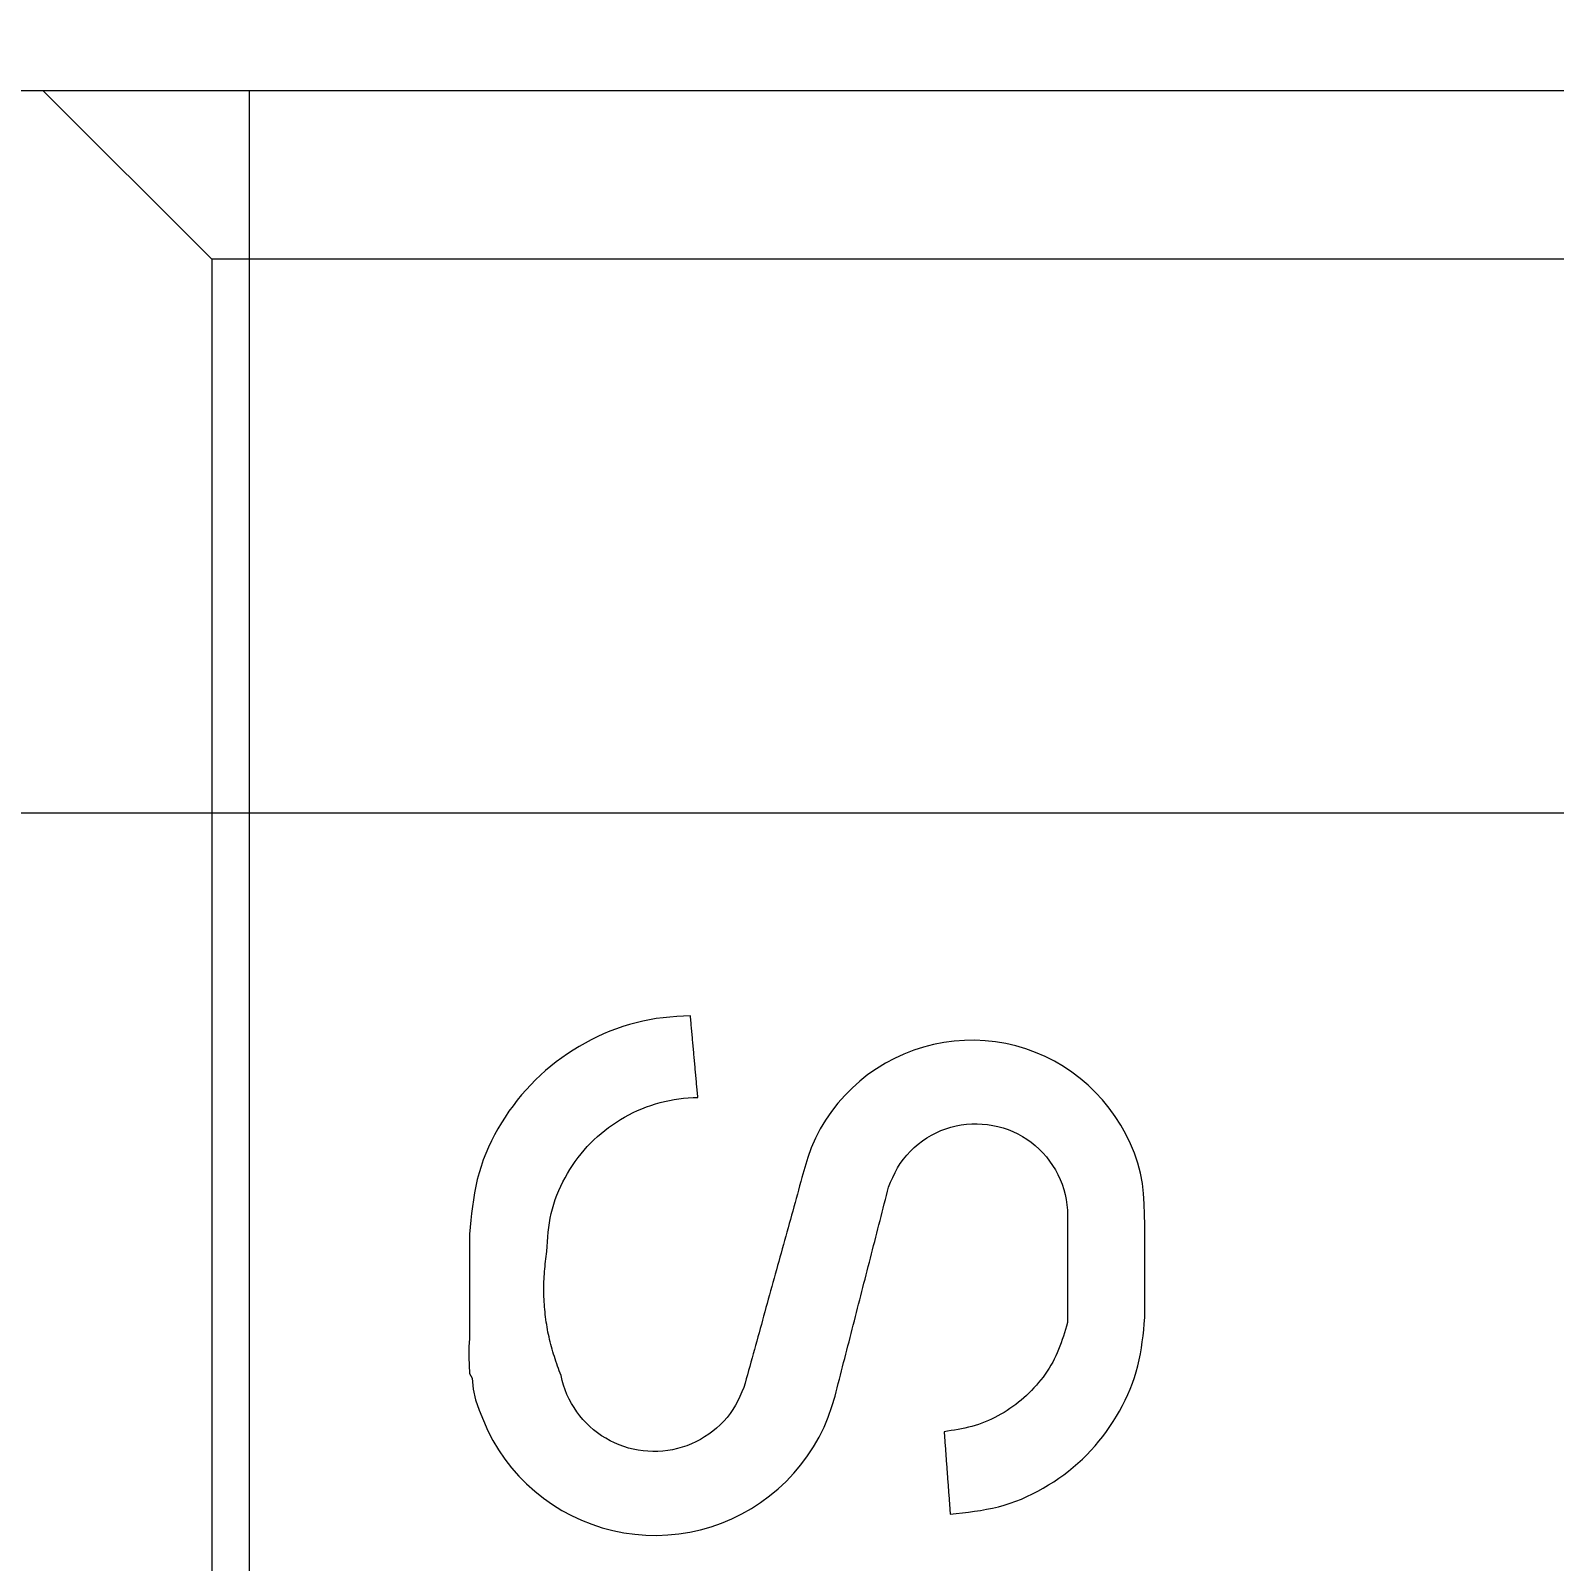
# Model space of a CAD drawing. Header units: millimetres. Extents: x 9328 to 11863, y 28633 to 29971.
# Drawn here: x 10189.89 to 10196.64, y 28822.94 to 28829.73 of the extents above; entities that cross this region are included whole.
import ezdxf

# ---------------------------------------------------------------- set-up
doc = ezdxf.new("R2010")
doc.units = ezdxf.units.MM
doc.linetypes.add('DASHED', pattern=[0])
doc.layers.add('dim_temp', color=161, linetype='Continuous', lineweight=9)
doc.layers.add('LP', color=7, linetype='Continuous', true_color=0xffffff)
doc.styles.add('_PUG_ERP', font='txt')
doc.dimstyles.new('_PUG_ERP', dxfattribs={"dimtxt": 8, "dimasz": 1.5, "dimexe": 0.5, "dimexo": 0.5, "dimgap": 0.5, "dimtad": 1, "dimtxsty": '_PUG_ERP', "dimblk": 'CLOSEDBLANK', "dimcen": 0, "dimclrd": 4, "dimclre": 4, "dimclrt": 3, "dimazin": 3, "dimtfac": 1, "dimtmove": 0, "dimatfit": 3, "dimldrblk": 'CLOSEDBLANK', "dimlwd": 9, "dimlwe": 9})

# ---------------------------------------------------------------- blocks, each defined once
blk = doc.blocks.new('*D1274')
at = {"layer": 'Defpoints', "color": 0}
for p in [(11099.4437, 28829.4611), (11104.4437, 28829.4611), (9349.4437, 28767.4611)]:
    blk.add_point(p, dxfattribs=at)
at = {"layer": 'dim_temp', "color": 4, "lineweight": 9}
blk.add_line((11099.9437, 28829.4611), (11117.5152, 28829.4611), dxfattribs=at)
at = {"layer": 'dim_temp', "color": 3, "lineweight": 18, "insert": (11111.2295, 28833.9611), "char_height": 8, "attachment_point": 5, "style": '_PUG_ERP'}
blk.add_mtext('62', dxfattribs=at)
blk = doc.blocks.new('_ClosedBlank')
blk = doc.blocks.new('*D1280')
at = {"layer": 'Defpoints', "color": 0}
for p in [(11099.4437, 28834.4611), (11099.4437, 28829.4611), (9349.4437, 28767.4611)]:
    blk.add_point(p, dxfattribs=at)
at = {"layer": 'dim_temp', "color": 4, "lineweight": 9}
blk.add_line((11099.4437, 28829.9611), (11099.4437, 28862.0087), dxfattribs=at)
at = {"layer": 'dim_temp', "color": 3, "lineweight": 18, "insert": (11094.9437, 28848.4849), "char_height": 8, "attachment_point": 5, "rotation": 90, "style": '_PUG_ERP'}
blk.add_mtext('1750', dxfattribs=at)

msp = doc.modelspace()

# ---------------------------------------------------------------- linework, layer by layer
at = {"layer": 'LP', "color": 135, "linetype": 'Continuous', "lineweight": 18}
msp.add_line((11006.4437, 28829.4611), (9442.4437, 28829.4611), dxfattribs=at)
at = {"layer": 'LP', "color": 5, "linetype": 'DASHED', "lineweight": 13, "ltscale": 1.77206}
for p, q in [((10189.9437, 28829.4611), (10190.6907, 28828.7141)), ((10190.6907, 28828.7141), (10190.6907, 28799.4611)), ((10201.1967, 28828.7141), (10190.6907, 28828.7141))]:
    msp.add_line(p, q, dxfattribs=at)
at = {"layer": 'LP', "color": 31, "linetype": 'DASHED', "lineweight": 13, "ltscale": 1.77206}
for p, q in [((10190.8562, 28829.4611), (10190.8562, 28819.4611)), ((10178.33, 28826.2611), (10208.33, 28826.2611))]:
    msp.add_line(p, q, dxfattribs=at)
at = {"layer": 'LP', "color": 155, "linetype": 'DASHED', "lineweight": 13, "ltscale": 1.77206}
for points in [[(10192.8127, 28825.3611), (10192.7823, 28825.3597), (10192.7519, 28825.358), (10192.7216, 28825.3559), (10192.6914, 28825.353), (10192.6612, 28825.3491), (10192.6312, 28825.344), (10192.6014, 28825.338), (10192.5718, 28825.3308), (10192.5424, 28825.3227), (10192.5132, 28825.3136), (10192.4844, 28825.3036), (10192.4559, 28825.2927), (10192.4277, 28825.2809), (10192.3998, 28825.2683), (10192.3724, 28825.2549), (10192.3454, 28825.2406), (10192.3189, 28825.2256), (10192.2928, 28825.2098), (10192.2673, 28825.1933), (10192.2423, 28825.1759), (10192.2178, 28825.1578), (10192.194, 28825.139), (10192.1707, 28825.1194), (10192.1481, 28825.099), (10192.1261, 28825.078), (10192.1048, 28825.0563), (10192.0841, 28825.0339), (10192.0642, 28825.0109), (10192.0449, 28824.9873), (10192.0263, 28824.9631), (10192.0084, 28824.9383), (10191.9913, 28824.913), (10191.9749, 28824.8872), (10191.9592, 28824.8609), (10191.9444, 28824.8341), (10191.9304, 28824.8069), (10191.9174, 28824.7792), (10191.9054, 28824.7512), (10191.8943, 28824.7228), (10191.8844, 28824.6941), (10191.8755, 28824.665), (10191.8678, 28824.6357), (10191.8611, 28824.6061), (10191.8553, 28824.5763), (10191.8504, 28824.5463), (10191.846, 28824.5161), (10191.8422, 28824.4859), (10191.8388, 28824.4555), (10191.8357, 28824.425), (10191.8326, 28824.3945)], [(10192.8127, 28825.3611), (10192.7823, 28825.3597), (10192.7519, 28825.358), (10192.7216, 28825.3559), (10192.6914, 28825.353), (10192.6612, 28825.3491), (10192.6312, 28825.344), (10192.6014, 28825.338), (10192.5718, 28825.3308), (10192.5424, 28825.3227), (10192.5132, 28825.3136), (10192.4844, 28825.3036), (10192.4559, 28825.2927), (10192.4277, 28825.2809), (10192.3998, 28825.2683), (10192.3724, 28825.2549), (10192.3454, 28825.2406), (10192.3189, 28825.2256), (10192.2928, 28825.2098), (10192.2673, 28825.1933), (10192.2423, 28825.1759), (10192.2178, 28825.1578), (10192.194, 28825.139), (10192.1707, 28825.1194), (10192.1481, 28825.099), (10192.1261, 28825.078), (10192.1048, 28825.0563), (10192.0841, 28825.0339), (10192.0642, 28825.0109), (10192.0449, 28824.9873), (10192.0263, 28824.9631), (10192.0084, 28824.9383), (10191.9913, 28824.913), (10191.9749, 28824.8872), (10191.9592, 28824.8609), (10191.9444, 28824.8341), (10191.9304, 28824.8069), (10191.9174, 28824.7792), (10191.9054, 28824.7512), (10191.8943, 28824.7228), (10191.8844, 28824.6941), (10191.8755, 28824.665), (10191.8678, 28824.6357), (10191.8611, 28824.6061), (10191.8553, 28824.5763), (10191.8504, 28824.5463), (10191.846, 28824.5161), (10191.8422, 28824.4859), (10191.8388, 28824.4555), (10191.8357, 28824.425), (10191.8326, 28824.3945)], [(10192.8456, 28824.9998), (10192.8449, 28825.0071), (10192.8443, 28825.0143), (10192.8436, 28825.0215), (10192.843, 28825.0287), (10192.8423, 28825.036), (10192.8416, 28825.0432), (10192.841, 28825.0504), (10192.8403, 28825.0576), (10192.8397, 28825.0649), (10192.839, 28825.0721), (10192.8384, 28825.0793), (10192.8377, 28825.0865), (10192.837, 28825.0938), (10192.8364, 28825.101), (10192.8357, 28825.1082), (10192.8351, 28825.1154), (10192.8344, 28825.1227), (10192.8338, 28825.1299), (10192.8331, 28825.1371), (10192.8324, 28825.1443), (10192.8318, 28825.1516), (10192.8311, 28825.1588), (10192.8305, 28825.166), (10192.8298, 28825.1732), (10192.8292, 28825.1805), (10192.8285, 28825.1877), (10192.8278, 28825.1949), (10192.8272, 28825.2021), (10192.8265, 28825.2094), (10192.8259, 28825.2166), (10192.8252, 28825.2238), (10192.8246, 28825.231), (10192.8239, 28825.2382), (10192.8233, 28825.2455), (10192.8226, 28825.2527), (10192.8219, 28825.2599), (10192.8213, 28825.2671), (10192.8206, 28825.2744), (10192.82, 28825.2816), (10192.8193, 28825.2888), (10192.8187, 28825.296), (10192.818, 28825.3033), (10192.8173, 28825.3105), (10192.8167, 28825.3177), (10192.816, 28825.3249), (10192.8154, 28825.3322), (10192.8147, 28825.3394), (10192.8141, 28825.3466), (10192.8134, 28825.3538), (10192.8127, 28825.3611)], [(10192.8456, 28824.9998), (10192.8449, 28825.0071), (10192.8443, 28825.0143), (10192.8436, 28825.0215), (10192.843, 28825.0287), (10192.8423, 28825.036), (10192.8416, 28825.0432), (10192.841, 28825.0504), (10192.8403, 28825.0576), (10192.8397, 28825.0649), (10192.839, 28825.0721), (10192.8384, 28825.0793), (10192.8377, 28825.0865), (10192.837, 28825.0938), (10192.8364, 28825.101), (10192.8357, 28825.1082), (10192.8351, 28825.1154), (10192.8344, 28825.1227), (10192.8338, 28825.1299), (10192.8331, 28825.1371), (10192.8324, 28825.1443), (10192.8318, 28825.1516), (10192.8311, 28825.1588), (10192.8305, 28825.166), (10192.8298, 28825.1732), (10192.8292, 28825.1805), (10192.8285, 28825.1877), (10192.8278, 28825.1949), (10192.8272, 28825.2021), (10192.8265, 28825.2094), (10192.8259, 28825.2166), (10192.8252, 28825.2238), (10192.8246, 28825.231), (10192.8239, 28825.2382), (10192.8233, 28825.2455), (10192.8226, 28825.2527), (10192.8219, 28825.2599), (10192.8213, 28825.2671), (10192.8206, 28825.2744), (10192.82, 28825.2816), (10192.8193, 28825.2888), (10192.8187, 28825.296), (10192.818, 28825.3033), (10192.8173, 28825.3105), (10192.8167, 28825.3177), (10192.816, 28825.3249), (10192.8154, 28825.3322), (10192.8147, 28825.3394), (10192.8141, 28825.3466), (10192.8134, 28825.3538), (10192.8127, 28825.3611)], [(10194.8271, 28824.4352), (10194.8263, 28824.4814), (10194.8248, 28824.5276), (10194.8216, 28824.5735), (10194.8162, 28824.619), (10194.8077, 28824.6641), (10194.7958, 28824.7085), (10194.7809, 28824.7521), (10194.7632, 28824.7948), (10194.7431, 28824.8364), (10194.7207, 28824.8766), (10194.6961, 28824.9155), (10194.6692, 28824.9528), (10194.6402, 28824.9884), (10194.609, 28825.0222), (10194.5759, 28825.054), (10194.5409, 28825.0839), (10194.5042, 28825.1116), (10194.4659, 28825.137), (10194.4261, 28825.1601), (10194.385, 28825.1808), (10194.3428, 28825.199), (10194.2996, 28825.2147), (10194.2555, 28825.2277), (10194.2107, 28825.2381), (10194.1654, 28825.2458), (10194.1196, 28825.2508), (10194.0737, 28825.253), (10194.0276, 28825.2525), (10193.9817, 28825.2492), (10193.9361, 28825.2432), (10193.8909, 28825.2344), (10193.8463, 28825.223), (10193.8024, 28825.2089), (10193.7594, 28825.1922), (10193.7175, 28825.173), (10193.6768, 28825.1513), (10193.6375, 28825.1271), (10193.5998, 28825.1007), (10193.5637, 28825.072), (10193.5294, 28825.0413), (10193.497, 28825.0085), (10193.4665, 28824.9739), (10193.438, 28824.9375), (10193.4117, 28824.8996), (10193.3878, 28824.8601), (10193.3667, 28824.8191), (10193.3487, 28824.7769), (10193.3333, 28824.7336), (10193.3199, 28824.6896), (10193.3073, 28824.6452)], [(10194.8271, 28824.4352), (10194.8263, 28824.4814), (10194.8248, 28824.5276), (10194.8216, 28824.5735), (10194.8162, 28824.619), (10194.8077, 28824.6641), (10194.7958, 28824.7085), (10194.7809, 28824.7521), (10194.7632, 28824.7948), (10194.7431, 28824.8364), (10194.7207, 28824.8766), (10194.6961, 28824.9155), (10194.6692, 28824.9528), (10194.6402, 28824.9884), (10194.609, 28825.0222), (10194.5759, 28825.054), (10194.5409, 28825.0839), (10194.5042, 28825.1116), (10194.4659, 28825.137), (10194.4261, 28825.1601), (10194.385, 28825.1808), (10194.3428, 28825.199), (10194.2996, 28825.2147), (10194.2555, 28825.2277), (10194.2107, 28825.2381), (10194.1654, 28825.2458), (10194.1196, 28825.2508), (10194.0737, 28825.253), (10194.0276, 28825.2525), (10193.9817, 28825.2492), (10193.9361, 28825.2432), (10193.8909, 28825.2344), (10193.8463, 28825.223), (10193.8024, 28825.2089), (10193.7594, 28825.1922), (10193.7175, 28825.173), (10193.6768, 28825.1513), (10193.6375, 28825.1271), (10193.5998, 28825.1007), (10193.5637, 28825.072), (10193.5294, 28825.0413), (10193.497, 28825.0085), (10193.4665, 28824.9739), (10193.438, 28824.9375), (10193.4117, 28824.8996), (10193.3878, 28824.8601), (10193.3667, 28824.8191), (10193.3487, 28824.7769), (10193.3333, 28824.7336), (10193.3199, 28824.6896), (10193.3073, 28824.6452)], [(10192.1759, 28824.3177), (10192.1771, 28824.339), (10192.1785, 28824.3602), (10192.18, 28824.3814), (10192.182, 28824.4025), (10192.1844, 28824.4235), (10192.1874, 28824.4444), (10192.1911, 28824.4653), (10192.1956, 28824.4859), (10192.2009, 28824.5065), (10192.2069, 28824.5268), (10192.2137, 28824.547), (10192.2211, 28824.5669), (10192.2292, 28824.5866), (10192.238, 28824.606), (10192.2473, 28824.6252), (10192.2572, 28824.644), (10192.2676, 28824.6625), (10192.2786, 28824.6807), (10192.2901, 28824.6985), (10192.3021, 28824.716), (10192.3147, 28824.7331), (10192.3278, 28824.7497), (10192.3414, 28824.766), (10192.3555, 28824.7818), (10192.3701, 28824.7972), (10192.3852, 28824.812), (10192.4008, 28824.8265), (10192.4168, 28824.8404), (10192.4332, 28824.8538), (10192.45, 28824.8667), (10192.4673, 28824.879), (10192.4849, 28824.8908), (10192.5029, 28824.9021), (10192.5212, 28824.9128), (10192.5398, 28824.9228), (10192.5587, 28824.9324), (10192.578, 28824.9413), (10192.5975, 28824.9496), (10192.6173, 28824.9574), (10192.6373, 28824.9645), (10192.6575, 28824.971), (10192.6779, 28824.9769), (10192.6985, 28824.9821), (10192.7193, 28824.9867), (10192.7401, 28824.9906), (10192.7611, 28824.9938), (10192.7822, 28824.9963), (10192.8033, 28824.998), (10192.8244, 28824.9991), (10192.8456, 28824.9998)], [(10192.1759, 28824.3177), (10192.1771, 28824.339), (10192.1785, 28824.3602), (10192.18, 28824.3814), (10192.182, 28824.4025), (10192.1844, 28824.4235), (10192.1874, 28824.4444), (10192.1911, 28824.4653), (10192.1956, 28824.4859), (10192.2009, 28824.5065), (10192.2069, 28824.5268), (10192.2137, 28824.547), (10192.2211, 28824.5669), (10192.2292, 28824.5866), (10192.238, 28824.606), (10192.2473, 28824.6252), (10192.2572, 28824.644), (10192.2676, 28824.6625), (10192.2786, 28824.6807), (10192.2901, 28824.6985), (10192.3021, 28824.716), (10192.3147, 28824.7331), (10192.3278, 28824.7497), (10192.3414, 28824.766), (10192.3555, 28824.7818), (10192.3701, 28824.7972), (10192.3852, 28824.812), (10192.4008, 28824.8265), (10192.4168, 28824.8404), (10192.4332, 28824.8538), (10192.45, 28824.8667), (10192.4673, 28824.879), (10192.4849, 28824.8908), (10192.5029, 28824.9021), (10192.5212, 28824.9128), (10192.5398, 28824.9228), (10192.5587, 28824.9324), (10192.578, 28824.9413), (10192.5975, 28824.9496), (10192.6173, 28824.9574), (10192.6373, 28824.9645), (10192.6575, 28824.971), (10192.6779, 28824.9769), (10192.6985, 28824.9821), (10192.7193, 28824.9867), (10192.7401, 28824.9906), (10192.7611, 28824.9938), (10192.7822, 28824.9963), (10192.8033, 28824.998), (10192.8244, 28824.9991), (10192.8456, 28824.9998)], [(10193.6912, 28824.6023), (10193.7003, 28824.624), (10193.7098, 28824.6455), (10193.7198, 28824.6667), (10193.7308, 28824.6873), (10193.743, 28824.7072), (10193.7567, 28824.7262), (10193.7716, 28824.7443), (10193.7877, 28824.7615), (10193.8048, 28824.7777), (10193.8227, 28824.7929), (10193.8414, 28824.8071), (10193.8609, 28824.8202), (10193.881, 28824.8321), (10193.9018, 28824.8429), (10193.9232, 28824.8525), (10193.9452, 28824.8607), (10193.9676, 28824.8677), (10193.9903, 28824.8734), (10194.0133, 28824.8778), (10194.0366, 28824.8809), (10194.0599, 28824.8826), (10194.0834, 28824.8829), (10194.1068, 28824.882), (10194.1301, 28824.8796), (10194.1532, 28824.876), (10194.1761, 28824.871), (10194.1986, 28824.8646), (10194.2208, 28824.857), (10194.2425, 28824.8482), (10194.2636, 28824.8381), (10194.2842, 28824.8268), (10194.304, 28824.8143), (10194.3231, 28824.8008), (10194.3413, 28824.7861), (10194.3587, 28824.7704), (10194.3752, 28824.7538), (10194.3907, 28824.7362), (10194.4052, 28824.7177), (10194.4185, 28824.6985), (10194.4307, 28824.6785), (10194.4418, 28824.6578), (10194.4516, 28824.6365), (10194.4602, 28824.6147), (10194.4676, 28824.5924), (10194.4737, 28824.5697), (10194.4785, 28824.5467), (10194.4819, 28824.5235), (10194.484, 28824.5001), (10194.4845, 28824.4766), (10194.4839, 28824.4532)], [(10193.6912, 28824.6023), (10193.7003, 28824.624), (10193.7098, 28824.6455), (10193.7198, 28824.6667), (10193.7308, 28824.6873), (10193.743, 28824.7072), (10193.7567, 28824.7262), (10193.7716, 28824.7443), (10193.7877, 28824.7615), (10193.8048, 28824.7777), (10193.8227, 28824.7929), (10193.8414, 28824.8071), (10193.8609, 28824.8202), (10193.881, 28824.8321), (10193.9018, 28824.8429), (10193.9232, 28824.8525), (10193.9452, 28824.8607), (10193.9676, 28824.8677), (10193.9903, 28824.8734), (10194.0133, 28824.8778), (10194.0366, 28824.8809), (10194.0599, 28824.8826), (10194.0834, 28824.8829), (10194.1068, 28824.882), (10194.1301, 28824.8796), (10194.1532, 28824.876), (10194.1761, 28824.871), (10194.1986, 28824.8646), (10194.2208, 28824.857), (10194.2425, 28824.8482), (10194.2636, 28824.8381), (10194.2842, 28824.8268), (10194.304, 28824.8143), (10194.3231, 28824.8008), (10194.3413, 28824.7861), (10194.3587, 28824.7704), (10194.3752, 28824.7538), (10194.3907, 28824.7362), (10194.4052, 28824.7177), (10194.4185, 28824.6985), (10194.4307, 28824.6785), (10194.4418, 28824.6578), (10194.4516, 28824.6365), (10194.4602, 28824.6147), (10194.4676, 28824.5924), (10194.4737, 28824.5697), (10194.4785, 28824.5467), (10194.4819, 28824.5235), (10194.484, 28824.5001), (10194.4845, 28824.4766), (10194.4839, 28824.4532)], [(10193.3073, 28824.6452), (10193.3022, 28824.6266), (10193.297, 28824.608), (10193.2919, 28824.5894), (10193.2867, 28824.5708), (10193.2816, 28824.5522), (10193.2764, 28824.5335), (10193.2713, 28824.5149), (10193.2661, 28824.4963), (10193.261, 28824.4777), (10193.2558, 28824.4591), (10193.2507, 28824.4405), (10193.2455, 28824.4219), (10193.2404, 28824.4033), (10193.2352, 28824.3847), (10193.2301, 28824.3661), (10193.2249, 28824.3475), (10193.2198, 28824.3289), (10193.2146, 28824.3103), (10193.2095, 28824.2916), (10193.2043, 28824.273), (10193.1992, 28824.2544), (10193.194, 28824.2358), (10193.1889, 28824.2172), (10193.1837, 28824.1986), (10193.1786, 28824.18), (10193.1734, 28824.1614), (10193.1683, 28824.1428), (10193.1631, 28824.1242), (10193.158, 28824.1056), (10193.1528, 28824.087), (10193.1477, 28824.0683), (10193.1425, 28824.0497), (10193.1374, 28824.0311), (10193.1322, 28824.0125), (10193.1271, 28823.9939), (10193.1219, 28823.9753), (10193.1168, 28823.9567), (10193.1117, 28823.9381), (10193.1065, 28823.9195), (10193.1014, 28823.9009), (10193.0962, 28823.8823), (10193.0911, 28823.8637), (10193.0859, 28823.8451), (10193.0808, 28823.8264), (10193.0756, 28823.8078), (10193.0705, 28823.7892), (10193.0653, 28823.7706), (10193.0602, 28823.752), (10193.055, 28823.7334), (10193.0499, 28823.7148)], [(10193.3073, 28824.6452), (10193.3022, 28824.6266), (10193.297, 28824.608), (10193.2919, 28824.5894), (10193.2867, 28824.5708), (10193.2816, 28824.5522), (10193.2764, 28824.5335), (10193.2713, 28824.5149), (10193.2661, 28824.4963), (10193.261, 28824.4777), (10193.2558, 28824.4591), (10193.2507, 28824.4405), (10193.2455, 28824.4219), (10193.2404, 28824.4033), (10193.2352, 28824.3847), (10193.2301, 28824.3661), (10193.2249, 28824.3475), (10193.2198, 28824.3289), (10193.2146, 28824.3103), (10193.2095, 28824.2916), (10193.2043, 28824.273), (10193.1992, 28824.2544), (10193.194, 28824.2358), (10193.1889, 28824.2172), (10193.1837, 28824.1986), (10193.1786, 28824.18), (10193.1734, 28824.1614), (10193.1683, 28824.1428), (10193.1631, 28824.1242), (10193.158, 28824.1056), (10193.1528, 28824.087), (10193.1477, 28824.0683), (10193.1425, 28824.0497), (10193.1374, 28824.0311), (10193.1322, 28824.0125), (10193.1271, 28823.9939), (10193.1219, 28823.9753), (10193.1168, 28823.9567), (10193.1117, 28823.9381), (10193.1065, 28823.9195), (10193.1014, 28823.9009), (10193.0962, 28823.8823), (10193.0911, 28823.8637), (10193.0859, 28823.8451), (10193.0808, 28823.8264), (10193.0756, 28823.8078), (10193.0705, 28823.7892), (10193.0653, 28823.7706), (10193.0602, 28823.752), (10193.055, 28823.7334), (10193.0499, 28823.7148)], [(10193.4541, 28823.6764), (10193.4588, 28823.6949), (10193.4636, 28823.7134), (10193.4683, 28823.732), (10193.4731, 28823.7505), (10193.4778, 28823.769), (10193.4826, 28823.7875), (10193.4873, 28823.806), (10193.492, 28823.8245), (10193.4968, 28823.8431), (10193.5015, 28823.8616), (10193.5063, 28823.8801), (10193.511, 28823.8986), (10193.5158, 28823.9171), (10193.5205, 28823.9357), (10193.5252, 28823.9542), (10193.53, 28823.9727), (10193.5347, 28823.9912), (10193.5395, 28824.0097), (10193.5442, 28824.0282), (10193.5489, 28824.0468), (10193.5537, 28824.0653), (10193.5584, 28824.0838), (10193.5632, 28824.1023), (10193.5679, 28824.1208), (10193.5727, 28824.1394), (10193.5774, 28824.1579), (10193.5821, 28824.1764), (10193.5869, 28824.1949), (10193.5916, 28824.2134), (10193.5964, 28824.2319), (10193.6011, 28824.2505), (10193.6059, 28824.269), (10193.6106, 28824.2875), (10193.6153, 28824.306), (10193.6201, 28824.3245), (10193.6248, 28824.343), (10193.6296, 28824.3616), (10193.6343, 28824.3801), (10193.6391, 28824.3986), (10193.6438, 28824.4171), (10193.6485, 28824.4356), (10193.6533, 28824.4541), (10193.658, 28824.4727), (10193.6628, 28824.4912), (10193.6675, 28824.5097), (10193.6723, 28824.5282), (10193.677, 28824.5467), (10193.6817, 28824.5653), (10193.6865, 28824.5838), (10193.6912, 28824.6023)], [(10193.4541, 28823.6764), (10193.4588, 28823.6949), (10193.4636, 28823.7134), (10193.4683, 28823.732), (10193.4731, 28823.7505), (10193.4778, 28823.769), (10193.4826, 28823.7875), (10193.4873, 28823.806), (10193.492, 28823.8245), (10193.4968, 28823.8431), (10193.5015, 28823.8616), (10193.5063, 28823.8801), (10193.511, 28823.8986), (10193.5158, 28823.9171), (10193.5205, 28823.9357), (10193.5252, 28823.9542), (10193.53, 28823.9727), (10193.5347, 28823.9912), (10193.5395, 28824.0097), (10193.5442, 28824.0282), (10193.5489, 28824.0468), (10193.5537, 28824.0653), (10193.5584, 28824.0838), (10193.5632, 28824.1023), (10193.5679, 28824.1208), (10193.5727, 28824.1394), (10193.5774, 28824.1579), (10193.5821, 28824.1764), (10193.5869, 28824.1949), (10193.5916, 28824.2134), (10193.5964, 28824.2319), (10193.6011, 28824.2505), (10193.6059, 28824.269), (10193.6106, 28824.2875), (10193.6153, 28824.306), (10193.6201, 28824.3245), (10193.6248, 28824.343), (10193.6296, 28824.3616), (10193.6343, 28824.3801), (10193.6391, 28824.3986), (10193.6438, 28824.4171), (10193.6485, 28824.4356), (10193.6533, 28824.4541), (10193.658, 28824.4727), (10193.6628, 28824.4912), (10193.6675, 28824.5097), (10193.6723, 28824.5282), (10193.677, 28824.5467), (10193.6817, 28824.5653), (10193.6865, 28824.5838), (10193.6912, 28824.6023)], [(10194.4839, 28824.4532), (10194.4839, 28824.4442), (10194.4839, 28824.4352), (10194.4839, 28824.4261), (10194.4839, 28824.4171), (10194.4839, 28824.4081), (10194.4839, 28824.399), (10194.4839, 28824.39), (10194.4839, 28824.381), (10194.4839, 28824.3719), (10194.4839, 28824.3629), (10194.4839, 28824.3539), (10194.4839, 28824.3448), (10194.4839, 28824.3358), (10194.4839, 28824.3268), (10194.4839, 28824.3177), (10194.4839, 28824.3087), (10194.4839, 28824.2997), (10194.4839, 28824.2907), (10194.4839, 28824.2816), (10194.4839, 28824.2726), (10194.4839, 28824.2636), (10194.4839, 28824.2545), (10194.4839, 28824.2455), (10194.4839, 28824.2365), (10194.4839, 28824.2274), (10194.4839, 28824.2184), (10194.4839, 28824.2094), (10194.4839, 28824.2003), (10194.4839, 28824.1913), (10194.4839, 28824.1823), (10194.4839, 28824.1732), (10194.4839, 28824.1642), (10194.4839, 28824.1552), (10194.4839, 28824.1461), (10194.4839, 28824.1371), (10194.4839, 28824.1281), (10194.4839, 28824.119), (10194.4839, 28824.11), (10194.4839, 28824.101), (10194.4839, 28824.0919), (10194.4839, 28824.0829), (10194.4839, 28824.0739), (10194.4839, 28824.0648), (10194.4839, 28824.0558), (10194.4839, 28824.0468), (10194.4839, 28824.0377), (10194.4839, 28824.0287), (10194.4839, 28824.0197), (10194.4839, 28824.0106), (10194.4839, 28824.0016)], [(10194.4839, 28824.4532), (10194.4839, 28824.4442), (10194.4839, 28824.4352), (10194.4839, 28824.4261), (10194.4839, 28824.4171), (10194.4839, 28824.4081), (10194.4839, 28824.399), (10194.4839, 28824.39), (10194.4839, 28824.381), (10194.4839, 28824.3719), (10194.4839, 28824.3629), (10194.4839, 28824.3539), (10194.4839, 28824.3448), (10194.4839, 28824.3358), (10194.4839, 28824.3268), (10194.4839, 28824.3177), (10194.4839, 28824.3087), (10194.4839, 28824.2997), (10194.4839, 28824.2907), (10194.4839, 28824.2816), (10194.4839, 28824.2726), (10194.4839, 28824.2636), (10194.4839, 28824.2545), (10194.4839, 28824.2455), (10194.4839, 28824.2365), (10194.4839, 28824.2274), (10194.4839, 28824.2184), (10194.4839, 28824.2094), (10194.4839, 28824.2003), (10194.4839, 28824.1913), (10194.4839, 28824.1823), (10194.4839, 28824.1732), (10194.4839, 28824.1642), (10194.4839, 28824.1552), (10194.4839, 28824.1461), (10194.4839, 28824.1371), (10194.4839, 28824.1281), (10194.4839, 28824.119), (10194.4839, 28824.11), (10194.4839, 28824.101), (10194.4839, 28824.0919), (10194.4839, 28824.0829), (10194.4839, 28824.0739), (10194.4839, 28824.0648), (10194.4839, 28824.0558), (10194.4839, 28824.0468), (10194.4839, 28824.0377), (10194.4839, 28824.0287), (10194.4839, 28824.0197), (10194.4839, 28824.0106), (10194.4839, 28824.0016)], [(10194.8271, 28824.0242), (10194.8271, 28824.0324), (10194.8271, 28824.0406), (10194.8271, 28824.0488), (10194.8271, 28824.0571), (10194.8271, 28824.0653), (10194.8271, 28824.0735), (10194.8271, 28824.0817), (10194.8271, 28824.0899), (10194.8271, 28824.0982), (10194.8271, 28824.1064), (10194.8271, 28824.1146), (10194.8271, 28824.1228), (10194.8271, 28824.131), (10194.8271, 28824.1393), (10194.8271, 28824.1475), (10194.8271, 28824.1557), (10194.8271, 28824.1639), (10194.8271, 28824.1721), (10194.8271, 28824.1804), (10194.8271, 28824.1886), (10194.8271, 28824.1968), (10194.8271, 28824.205), (10194.8271, 28824.2132), (10194.8271, 28824.2215), (10194.8271, 28824.2297), (10194.8271, 28824.2379), (10194.8271, 28824.2461), (10194.8271, 28824.2543), (10194.8271, 28824.2626), (10194.8271, 28824.2708), (10194.8271, 28824.279), (10194.8271, 28824.2872), (10194.8271, 28824.2954), (10194.8271, 28824.3037), (10194.8271, 28824.3119), (10194.8271, 28824.3201), (10194.8271, 28824.3283), (10194.8271, 28824.3365), (10194.8271, 28824.3448), (10194.8271, 28824.353), (10194.8271, 28824.3612), (10194.8271, 28824.3694), (10194.8271, 28824.3776), (10194.8271, 28824.3859), (10194.8271, 28824.3941), (10194.8271, 28824.4023), (10194.8271, 28824.4105), (10194.8271, 28824.4187), (10194.8271, 28824.427), (10194.8271, 28824.4352)], [(10194.8271, 28824.0242), (10194.8271, 28824.0324), (10194.8271, 28824.0406), (10194.8271, 28824.0488), (10194.8271, 28824.0571), (10194.8271, 28824.0653), (10194.8271, 28824.0735), (10194.8271, 28824.0817), (10194.8271, 28824.0899), (10194.8271, 28824.0982), (10194.8271, 28824.1064), (10194.8271, 28824.1146), (10194.8271, 28824.1228), (10194.8271, 28824.131), (10194.8271, 28824.1393), (10194.8271, 28824.1475), (10194.8271, 28824.1557), (10194.8271, 28824.1639), (10194.8271, 28824.1721), (10194.8271, 28824.1804), (10194.8271, 28824.1886), (10194.8271, 28824.1968), (10194.8271, 28824.205), (10194.8271, 28824.2132), (10194.8271, 28824.2215), (10194.8271, 28824.2297), (10194.8271, 28824.2379), (10194.8271, 28824.2461), (10194.8271, 28824.2543), (10194.8271, 28824.2626), (10194.8271, 28824.2708), (10194.8271, 28824.279), (10194.8271, 28824.2872), (10194.8271, 28824.2954), (10194.8271, 28824.3037), (10194.8271, 28824.3119), (10194.8271, 28824.3201), (10194.8271, 28824.3283), (10194.8271, 28824.3365), (10194.8271, 28824.3448), (10194.8271, 28824.353), (10194.8271, 28824.3612), (10194.8271, 28824.3694), (10194.8271, 28824.3776), (10194.8271, 28824.3859), (10194.8271, 28824.3941), (10194.8271, 28824.4023), (10194.8271, 28824.4105), (10194.8271, 28824.4187), (10194.8271, 28824.427), (10194.8271, 28824.4352)], [(10191.8326, 28824.3945), (10191.8326, 28824.3852), (10191.8326, 28824.3759), (10191.8326, 28824.3666), (10191.8326, 28824.3573), (10191.8326, 28824.348), (10191.8326, 28824.3387), (10191.8326, 28824.3294), (10191.8326, 28824.3201), (10191.8326, 28824.3108), (10191.8326, 28824.3015), (10191.8326, 28824.2922), (10191.8326, 28824.2829), (10191.8326, 28824.2736), (10191.8326, 28824.2643), (10191.8326, 28824.255), (10191.8326, 28824.2457), (10191.8326, 28824.2364), (10191.8326, 28824.2271), (10191.8326, 28824.2178), (10191.8326, 28824.2085), (10191.8326, 28824.1991), (10191.8326, 28824.1898), (10191.8326, 28824.1805), (10191.8326, 28824.1712), (10191.8326, 28824.1619), (10191.8326, 28824.1526), (10191.8326, 28824.1433), (10191.8326, 28824.134), (10191.8326, 28824.1247), (10191.8326, 28824.1154), (10191.8326, 28824.1061), (10191.8326, 28824.0968), (10191.8326, 28824.0875), (10191.8326, 28824.0782), (10191.8326, 28824.0689), (10191.8326, 28824.0596), (10191.8326, 28824.0503), (10191.8326, 28824.041), (10191.8326, 28824.0317), (10191.8326, 28824.0224), (10191.8326, 28824.0131), (10191.8326, 28824.0038), (10191.8326, 28823.9945), (10191.8326, 28823.9852), (10191.8326, 28823.9759), (10191.8326, 28823.9665), (10191.8326, 28823.9572), (10191.8326, 28823.9479), (10191.8326, 28823.9386), (10191.8326, 28823.9293)], [(10191.8326, 28824.3945), (10191.8326, 28824.3852), (10191.8326, 28824.3759), (10191.8326, 28824.3666), (10191.8326, 28824.3573), (10191.8326, 28824.348), (10191.8326, 28824.3387), (10191.8326, 28824.3294), (10191.8326, 28824.3201), (10191.8326, 28824.3108), (10191.8326, 28824.3015), (10191.8326, 28824.2922), (10191.8326, 28824.2829), (10191.8326, 28824.2736), (10191.8326, 28824.2643), (10191.8326, 28824.255), (10191.8326, 28824.2457), (10191.8326, 28824.2364), (10191.8326, 28824.2271), (10191.8326, 28824.2178), (10191.8326, 28824.2085), (10191.8326, 28824.1991), (10191.8326, 28824.1898), (10191.8326, 28824.1805), (10191.8326, 28824.1712), (10191.8326, 28824.1619), (10191.8326, 28824.1526), (10191.8326, 28824.1433), (10191.8326, 28824.134), (10191.8326, 28824.1247), (10191.8326, 28824.1154), (10191.8326, 28824.1061), (10191.8326, 28824.0968), (10191.8326, 28824.0875), (10191.8326, 28824.0782), (10191.8326, 28824.0689), (10191.8326, 28824.0596), (10191.8326, 28824.0503), (10191.8326, 28824.041), (10191.8326, 28824.0317), (10191.8326, 28824.0224), (10191.8326, 28824.0131), (10191.8326, 28824.0038), (10191.8326, 28823.9945), (10191.8326, 28823.9852), (10191.8326, 28823.9759), (10191.8326, 28823.9665), (10191.8326, 28823.9572), (10191.8326, 28823.9479), (10191.8326, 28823.9386), (10191.8326, 28823.9293)], [(10192.2391, 28823.7667), (10192.2353, 28823.7773), (10192.2315, 28823.7879), (10192.2277, 28823.7985), (10192.224, 28823.8091), (10192.2202, 28823.8197), (10192.2166, 28823.8303), (10192.213, 28823.8409), (10192.2095, 28823.8516), (10192.2061, 28823.8623), (10192.2028, 28823.873), (10192.1996, 28823.8838), (10192.1966, 28823.8945), (10192.1937, 28823.9054), (10192.1909, 28823.9162), (10192.1883, 28823.9271), (10192.1858, 28823.9381), (10192.1835, 28823.949), (10192.1813, 28823.9601), (10192.1792, 28823.9711), (10192.1773, 28823.9822), (10192.1755, 28823.9933), (10192.1738, 28824.0044), (10192.1723, 28824.0155), (10192.1708, 28824.0267), (10192.1695, 28824.0378), (10192.1682, 28824.049), (10192.1671, 28824.0602), (10192.1661, 28824.0714), (10192.1652, 28824.0826), (10192.1644, 28824.0939), (10192.1638, 28824.1051), (10192.1633, 28824.1163), (10192.1629, 28824.1275), (10192.1627, 28824.1387), (10192.1626, 28824.15), (10192.1627, 28824.1612), (10192.1629, 28824.1724), (10192.1633, 28824.1836), (10192.1638, 28824.1948), (10192.1645, 28824.206), (10192.1653, 28824.2172), (10192.1662, 28824.2284), (10192.1672, 28824.2396), (10192.1683, 28824.2507), (10192.1694, 28824.2619), (10192.1706, 28824.2731), (10192.1719, 28824.2843), (10192.1732, 28824.2954), (10192.1746, 28824.3066), (10192.1759, 28824.3177)], [(10192.2391, 28823.7667), (10192.2353, 28823.7773), (10192.2315, 28823.7879), (10192.2277, 28823.7985), (10192.224, 28823.8091), (10192.2202, 28823.8197), (10192.2166, 28823.8303), (10192.213, 28823.8409), (10192.2095, 28823.8516), (10192.2061, 28823.8623), (10192.2028, 28823.873), (10192.1996, 28823.8838), (10192.1966, 28823.8945), (10192.1937, 28823.9054), (10192.1909, 28823.9162), (10192.1883, 28823.9271), (10192.1858, 28823.9381), (10192.1835, 28823.949), (10192.1813, 28823.9601), (10192.1792, 28823.9711), (10192.1773, 28823.9822), (10192.1755, 28823.9933), (10192.1738, 28824.0044), (10192.1723, 28824.0155), (10192.1708, 28824.0267), (10192.1695, 28824.0378), (10192.1682, 28824.049), (10192.1671, 28824.0602), (10192.1661, 28824.0714), (10192.1652, 28824.0826), (10192.1644, 28824.0939), (10192.1638, 28824.1051), (10192.1633, 28824.1163), (10192.1629, 28824.1275), (10192.1627, 28824.1387), (10192.1626, 28824.15), (10192.1627, 28824.1612), (10192.1629, 28824.1724), (10192.1633, 28824.1836), (10192.1638, 28824.1948), (10192.1645, 28824.206), (10192.1653, 28824.2172), (10192.1662, 28824.2284), (10192.1672, 28824.2396), (10192.1683, 28824.2507), (10192.1694, 28824.2619), (10192.1706, 28824.2731), (10192.1719, 28824.2843), (10192.1732, 28824.2954), (10192.1746, 28824.3066), (10192.1759, 28824.3177)], [(10193.9645, 28823.1525), (10193.9915, 28823.1555), (10194.0184, 28823.1586), (10194.0453, 28823.1619), (10194.0721, 28823.1656), (10194.0988, 28823.1697), (10194.1254, 28823.1744), (10194.1518, 28823.1798), (10194.1779, 28823.186), (10194.2039, 28823.193), (10194.2296, 28823.2011), (10194.255, 28823.2102), (10194.28, 28823.2201), (10194.3048, 28823.231), (10194.3293, 28823.2426), (10194.3533, 28823.2551), (10194.377, 28823.2683), (10194.4003, 28823.2822), (10194.4232, 28823.2967), (10194.4456, 28823.3119), (10194.4675, 28823.3277), (10194.489, 28823.3441), (10194.5099, 28823.3611), (10194.5304, 28823.3788), (10194.5502, 28823.3971), (10194.5695, 28823.4159), (10194.5882, 28823.4354), (10194.6063, 28823.4554), (10194.6237, 28823.476), (10194.6406, 28823.4971), (10194.6568, 28823.5187), (10194.6724, 28823.5409), (10194.6873, 28823.5634), (10194.7016, 28823.5865), (10194.7153, 28823.6099), (10194.7282, 28823.6338), (10194.7405, 28823.6581), (10194.752, 28823.6827), (10194.7627, 28823.7076), (10194.7725, 28823.7328), (10194.7815, 28823.7584), (10194.7895, 28823.7842), (10194.7966, 28823.8102), (10194.8027, 28823.8365), (10194.8079, 28823.8629), (10194.8123, 28823.8895), (10194.8161, 28823.9163), (10194.8193, 28823.9432), (10194.8221, 28823.9701), (10194.8247, 28823.9971), (10194.8271, 28824.0242)], [(10193.9645, 28823.1525), (10193.9915, 28823.1555), (10194.0184, 28823.1586), (10194.0453, 28823.1619), (10194.0721, 28823.1656), (10194.0988, 28823.1697), (10194.1254, 28823.1744), (10194.1518, 28823.1798), (10194.1779, 28823.186), (10194.2039, 28823.193), (10194.2296, 28823.2011), (10194.255, 28823.2102), (10194.28, 28823.2201), (10194.3048, 28823.231), (10194.3293, 28823.2426), (10194.3533, 28823.2551), (10194.377, 28823.2683), (10194.4003, 28823.2822), (10194.4232, 28823.2967), (10194.4456, 28823.3119), (10194.4675, 28823.3277), (10194.489, 28823.3441), (10194.5099, 28823.3611), (10194.5304, 28823.3788), (10194.5502, 28823.3971), (10194.5695, 28823.4159), (10194.5882, 28823.4354), (10194.6063, 28823.4554), (10194.6237, 28823.476), (10194.6406, 28823.4971), (10194.6568, 28823.5187), (10194.6724, 28823.5409), (10194.6873, 28823.5634), (10194.7016, 28823.5865), (10194.7153, 28823.6099), (10194.7282, 28823.6338), (10194.7405, 28823.6581), (10194.752, 28823.6827), (10194.7627, 28823.7076), (10194.7725, 28823.7328), (10194.7815, 28823.7584), (10194.7895, 28823.7842), (10194.7966, 28823.8102), (10194.8027, 28823.8365), (10194.8079, 28823.8629), (10194.8123, 28823.8895), (10194.8161, 28823.9163), (10194.8193, 28823.9432), (10194.8221, 28823.9701), (10194.8247, 28823.9971), (10194.8271, 28824.0242)], [(10194.4839, 28824.0016), (10194.4795, 28823.9865), (10194.4751, 28823.9714), (10194.4705, 28823.9564), (10194.4659, 28823.9414), (10194.4611, 28823.9265), (10194.456, 28823.9118), (10194.4507, 28823.8971), (10194.4451, 28823.8825), (10194.4391, 28823.8682), (10194.4327, 28823.8539), (10194.4259, 28823.8399), (10194.4187, 28823.8261), (10194.4109, 28823.8125), (10194.4028, 28823.7992), (10194.3943, 28823.7861), (10194.3854, 28823.7732), (10194.3761, 28823.7605), (10194.3665, 28823.7481), (10194.3565, 28823.736), (10194.3462, 28823.7241), (10194.3357, 28823.7125), (10194.3249, 28823.7011), (10194.3138, 28823.6901), (10194.3024, 28823.6793), (10194.2909, 28823.6689), (10194.279, 28823.6587), (10194.2669, 28823.6488), (10194.2546, 28823.6392), (10194.242, 28823.6299), (10194.2292, 28823.6209), (10194.2162, 28823.6122), (10194.2029, 28823.6039), (10194.1895, 28823.5959), (10194.1758, 28823.5882), (10194.1619, 28823.5809), (10194.1479, 28823.574), (10194.1336, 28823.5675), (10194.1192, 28823.5614), (10194.1047, 28823.5558), (10194.09, 28823.5506), (10194.0751, 28823.5459), (10194.0601, 28823.5417), (10194.0451, 28823.5379), (10194.0299, 28823.5344), (10194.0146, 28823.5313), (10193.9992, 28823.5284), (10193.9838, 28823.5257), (10193.9684, 28823.5231), (10193.9529, 28823.5207), (10193.9374, 28823.5183)], [(10194.4839, 28824.0016), (10194.4795, 28823.9865), (10194.4751, 28823.9714), (10194.4705, 28823.9564), (10194.4659, 28823.9414), (10194.4611, 28823.9265), (10194.456, 28823.9118), (10194.4507, 28823.8971), (10194.4451, 28823.8825), (10194.4391, 28823.8682), (10194.4327, 28823.8539), (10194.4259, 28823.8399), (10194.4187, 28823.8261), (10194.4109, 28823.8125), (10194.4028, 28823.7992), (10194.3943, 28823.7861), (10194.3854, 28823.7732), (10194.3761, 28823.7605), (10194.3665, 28823.7481), (10194.3565, 28823.736), (10194.3462, 28823.7241), (10194.3357, 28823.7125), (10194.3249, 28823.7011), (10194.3138, 28823.6901), (10194.3024, 28823.6793), (10194.2909, 28823.6689), (10194.279, 28823.6587), (10194.2669, 28823.6488), (10194.2546, 28823.6392), (10194.242, 28823.6299), (10194.2292, 28823.6209), (10194.2162, 28823.6122), (10194.2029, 28823.6039), (10194.1895, 28823.5959), (10194.1758, 28823.5882), (10194.1619, 28823.5809), (10194.1479, 28823.574), (10194.1336, 28823.5675), (10194.1192, 28823.5614), (10194.1047, 28823.5558), (10194.09, 28823.5506), (10194.0751, 28823.5459), (10194.0601, 28823.5417), (10194.0451, 28823.5379), (10194.0299, 28823.5344), (10194.0146, 28823.5313), (10193.9992, 28823.5284), (10193.9838, 28823.5257), (10193.9684, 28823.5231), (10193.9529, 28823.5207), (10193.9374, 28823.5183)], [(10191.8326, 28823.9293), (10191.8307, 28823.8964), (10191.8303, 28823.8491), (10191.8334, 28823.7761), (10191.8456, 28823.756), (10191.8503, 28823.7072), (10191.8606, 28823.6598), (10191.8768, 28823.6132), (10191.895, 28823.5675), (10191.9144, 28823.5228), (10191.9366, 28823.4794), (10191.9618, 28823.4374), (10191.9896, 28823.3971), (10192.0199, 28823.3585), (10192.0523, 28823.3217), (10192.0867, 28823.2869), (10192.123, 28823.2542), (10192.1611, 28823.2237), (10192.2011, 28823.1955), (10192.2427, 28823.1698), (10192.2857, 28823.1465), (10192.3301, 28823.1259), (10192.3756, 28823.1079), (10192.4221, 28823.0926), (10192.4694, 28823.0801), (10192.5173, 28823.0705), (10192.5658, 28823.0637), (10192.6146, 28823.0598), (10192.6635, 28823.0588), (10192.7125, 28823.0607), (10192.7612, 28823.0655), (10192.8096, 28823.0732), (10192.8574, 28823.0837), (10192.9045, 28823.0971), (10192.9508, 28823.1133), (10192.9961, 28823.1322), (10193.0401, 28823.1537), (10193.0829, 28823.1779), (10193.1241, 28823.2045), (10193.1636, 28823.2335), (10193.2012, 28823.2649), (10193.237, 28823.2984), (10193.2707, 28823.334), (10193.3024, 28823.3715), (10193.3319, 28823.4108), (10193.359, 28823.4517), (10193.3835, 28823.4942), (10193.405, 28823.5382), (10193.4234, 28823.5834), (10193.4394, 28823.6297), (10193.4541, 28823.6764)], [(10191.8326, 28823.9293), (10191.8307, 28823.8964), (10191.8303, 28823.8491), (10191.8334, 28823.7761), (10191.8456, 28823.756), (10191.8503, 28823.7072), (10191.8606, 28823.6598), (10191.8768, 28823.6132), (10191.895, 28823.5675), (10191.9144, 28823.5228), (10191.9366, 28823.4794), (10191.9618, 28823.4374), (10191.9896, 28823.3971), (10192.0199, 28823.3585), (10192.0523, 28823.3217), (10192.0867, 28823.2869), (10192.123, 28823.2542), (10192.1611, 28823.2237), (10192.2011, 28823.1955), (10192.2427, 28823.1698), (10192.2857, 28823.1465), (10192.3301, 28823.1259), (10192.3756, 28823.1079), (10192.4221, 28823.0926), (10192.4694, 28823.0801), (10192.5173, 28823.0705), (10192.5658, 28823.0637), (10192.6146, 28823.0598), (10192.6635, 28823.0588), (10192.7125, 28823.0607), (10192.7612, 28823.0655), (10192.8096, 28823.0732), (10192.8574, 28823.0837), (10192.9045, 28823.0971), (10192.9508, 28823.1133), (10192.9961, 28823.1322), (10193.0401, 28823.1537), (10193.0829, 28823.1779), (10193.1241, 28823.2045), (10193.1636, 28823.2335), (10193.2012, 28823.2649), (10193.237, 28823.2984), (10193.2707, 28823.334), (10193.3024, 28823.3715), (10193.3319, 28823.4108), (10193.359, 28823.4517), (10193.3835, 28823.4942), (10193.405, 28823.5382), (10193.4234, 28823.5834), (10193.4394, 28823.6297), (10193.4541, 28823.6764)], [(10193.0499, 28823.7148), (10193.0412, 28823.6946), (10193.0322, 28823.6745), (10193.0228, 28823.6547), (10193.0125, 28823.6353), (10193.0012, 28823.6166), (10192.9887, 28823.5986), (10192.975, 28823.5814), (10192.9604, 28823.5649), (10192.9449, 28823.5493), (10192.9286, 28823.5344), (10192.9116, 28823.5204), (10192.8939, 28823.5073), (10192.8757, 28823.4951), (10192.8568, 28823.4839), (10192.8374, 28823.4737), (10192.8174, 28823.4646), (10192.797, 28823.4564), (10192.7762, 28823.4494), (10192.7551, 28823.4434), (10192.7337, 28823.4386), (10192.712, 28823.4349), (10192.6902, 28823.4323), (10192.6683, 28823.4309), (10192.6464, 28823.4306), (10192.6245, 28823.4314), (10192.6026, 28823.4334), (10192.5809, 28823.4365), (10192.5593, 28823.4408), (10192.538, 28823.4461), (10192.5171, 28823.4526), (10192.4965, 28823.4601), (10192.4763, 28823.4688), (10192.4566, 28823.4784), (10192.4374, 28823.4891), (10192.4188, 28823.5007), (10192.4009, 28823.5133), (10192.3836, 28823.5268), (10192.367, 28823.5412), (10192.3513, 28823.5565), (10192.3363, 28823.5725), (10192.3222, 28823.5893), (10192.309, 28823.6068), (10192.2967, 28823.625), (10192.2853, 28823.6439), (10192.2749, 28823.6632), (10192.2655, 28823.6832), (10192.2572, 28823.7035), (10192.2501, 28823.7243), (10192.2442, 28823.7454), (10192.2391, 28823.7667)], [(10193.0499, 28823.7148), (10193.0412, 28823.6946), (10193.0322, 28823.6745), (10193.0228, 28823.6547), (10193.0125, 28823.6353), (10193.0012, 28823.6166), (10192.9887, 28823.5986), (10192.975, 28823.5814), (10192.9604, 28823.5649), (10192.9449, 28823.5493), (10192.9286, 28823.5344), (10192.9116, 28823.5204), (10192.8939, 28823.5073), (10192.8757, 28823.4951), (10192.8568, 28823.4839), (10192.8374, 28823.4737), (10192.8174, 28823.4646), (10192.797, 28823.4564), (10192.7762, 28823.4494), (10192.7551, 28823.4434), (10192.7337, 28823.4386), (10192.712, 28823.4349), (10192.6902, 28823.4323), (10192.6683, 28823.4309), (10192.6464, 28823.4306), (10192.6245, 28823.4314), (10192.6026, 28823.4334), (10192.5809, 28823.4365), (10192.5593, 28823.4408), (10192.538, 28823.4461), (10192.5171, 28823.4526), (10192.4965, 28823.4601), (10192.4763, 28823.4688), (10192.4566, 28823.4784), (10192.4374, 28823.4891), (10192.4188, 28823.5007), (10192.4009, 28823.5133), (10192.3836, 28823.5268), (10192.367, 28823.5412), (10192.3513, 28823.5565), (10192.3363, 28823.5725), (10192.3222, 28823.5893), (10192.309, 28823.6068), (10192.2967, 28823.625), (10192.2853, 28823.6439), (10192.2749, 28823.6632), (10192.2655, 28823.6832), (10192.2572, 28823.7035), (10192.2501, 28823.7243), (10192.2442, 28823.7454), (10192.2391, 28823.7667)], [(10193.9374, 28823.5183), (10193.9379, 28823.511), (10193.9385, 28823.5037), (10193.939, 28823.4964), (10193.9395, 28823.4891), (10193.9401, 28823.4817), (10193.9406, 28823.4744), (10193.9412, 28823.4671), (10193.9417, 28823.4598), (10193.9423, 28823.4525), (10193.9428, 28823.4452), (10193.9433, 28823.4378), (10193.9439, 28823.4305), (10193.9444, 28823.4232), (10193.945, 28823.4159), (10193.9455, 28823.4086), (10193.946, 28823.4013), (10193.9466, 28823.3939), (10193.9471, 28823.3866), (10193.9477, 28823.3793), (10193.9482, 28823.372), (10193.9488, 28823.3647), (10193.9493, 28823.3574), (10193.9498, 28823.35), (10193.9504, 28823.3427), (10193.9509, 28823.3354), (10193.9515, 28823.3281), (10193.952, 28823.3208), (10193.9526, 28823.3135), (10193.9531, 28823.3061), (10193.9536, 28823.2988), (10193.9542, 28823.2915), (10193.9547, 28823.2842), (10193.9553, 28823.2769), (10193.9558, 28823.2696), (10193.9563, 28823.2622), (10193.9569, 28823.2549), (10193.9574, 28823.2476), (10193.958, 28823.2403), (10193.9585, 28823.233), (10193.9591, 28823.2257), (10193.9596, 28823.2183), (10193.9601, 28823.211), (10193.9607, 28823.2037), (10193.9612, 28823.1964), (10193.9618, 28823.1891), (10193.9623, 28823.1818), (10193.9629, 28823.1744), (10193.9634, 28823.1671), (10193.9639, 28823.1598), (10193.9645, 28823.1525)], [(10193.9374, 28823.5183), (10193.9379, 28823.511), (10193.9385, 28823.5037), (10193.939, 28823.4964), (10193.9395, 28823.4891), (10193.9401, 28823.4817), (10193.9406, 28823.4744), (10193.9412, 28823.4671), (10193.9417, 28823.4598), (10193.9423, 28823.4525), (10193.9428, 28823.4452), (10193.9433, 28823.4378), (10193.9439, 28823.4305), (10193.9444, 28823.4232), (10193.945, 28823.4159), (10193.9455, 28823.4086), (10193.946, 28823.4013), (10193.9466, 28823.3939), (10193.9471, 28823.3866), (10193.9477, 28823.3793), (10193.9482, 28823.372), (10193.9488, 28823.3647), (10193.9493, 28823.3574), (10193.9498, 28823.35), (10193.9504, 28823.3427), (10193.9509, 28823.3354), (10193.9515, 28823.3281), (10193.952, 28823.3208), (10193.9526, 28823.3135), (10193.9531, 28823.3061), (10193.9536, 28823.2988), (10193.9542, 28823.2915), (10193.9547, 28823.2842), (10193.9553, 28823.2769), (10193.9558, 28823.2696), (10193.9563, 28823.2622), (10193.9569, 28823.2549), (10193.9574, 28823.2476), (10193.958, 28823.2403), (10193.9585, 28823.233), (10193.9591, 28823.2257), (10193.9596, 28823.2183), (10193.9601, 28823.211), (10193.9607, 28823.2037), (10193.9612, 28823.1964), (10193.9618, 28823.1891), (10193.9623, 28823.1818), (10193.9629, 28823.1744), (10193.9634, 28823.1671), (10193.9639, 28823.1598), (10193.9645, 28823.1525)]]:
    msp.add_lwpolyline(points, dxfattribs=at)

# ---------------------------------------------------------------- dimensions: what is measured, and where the dimension line sits
at = {"layer": 'dim_temp', "lineweight": 18}
for offset, dtype, picture, middle in [((0, 5), 1, '*D1280', (11094.9437, 28848.4849)), ((5, 0), 0, '*D1274', (11111.2295, 28833.9611))]:
    dim = msp.add_ordinate_dim(feature_location=(11099.4437, 28829.4611), offset=offset, dtype=dtype, origin=(9349.4437, 28767.4611), dimstyle='_PUG_ERP', dxfattribs=at)
    dim.commit()
    dim.dimension.update_dxf_attribs({"geometry": picture, "text_midpoint": middle})

doc.saveas('drawing.dxf')
